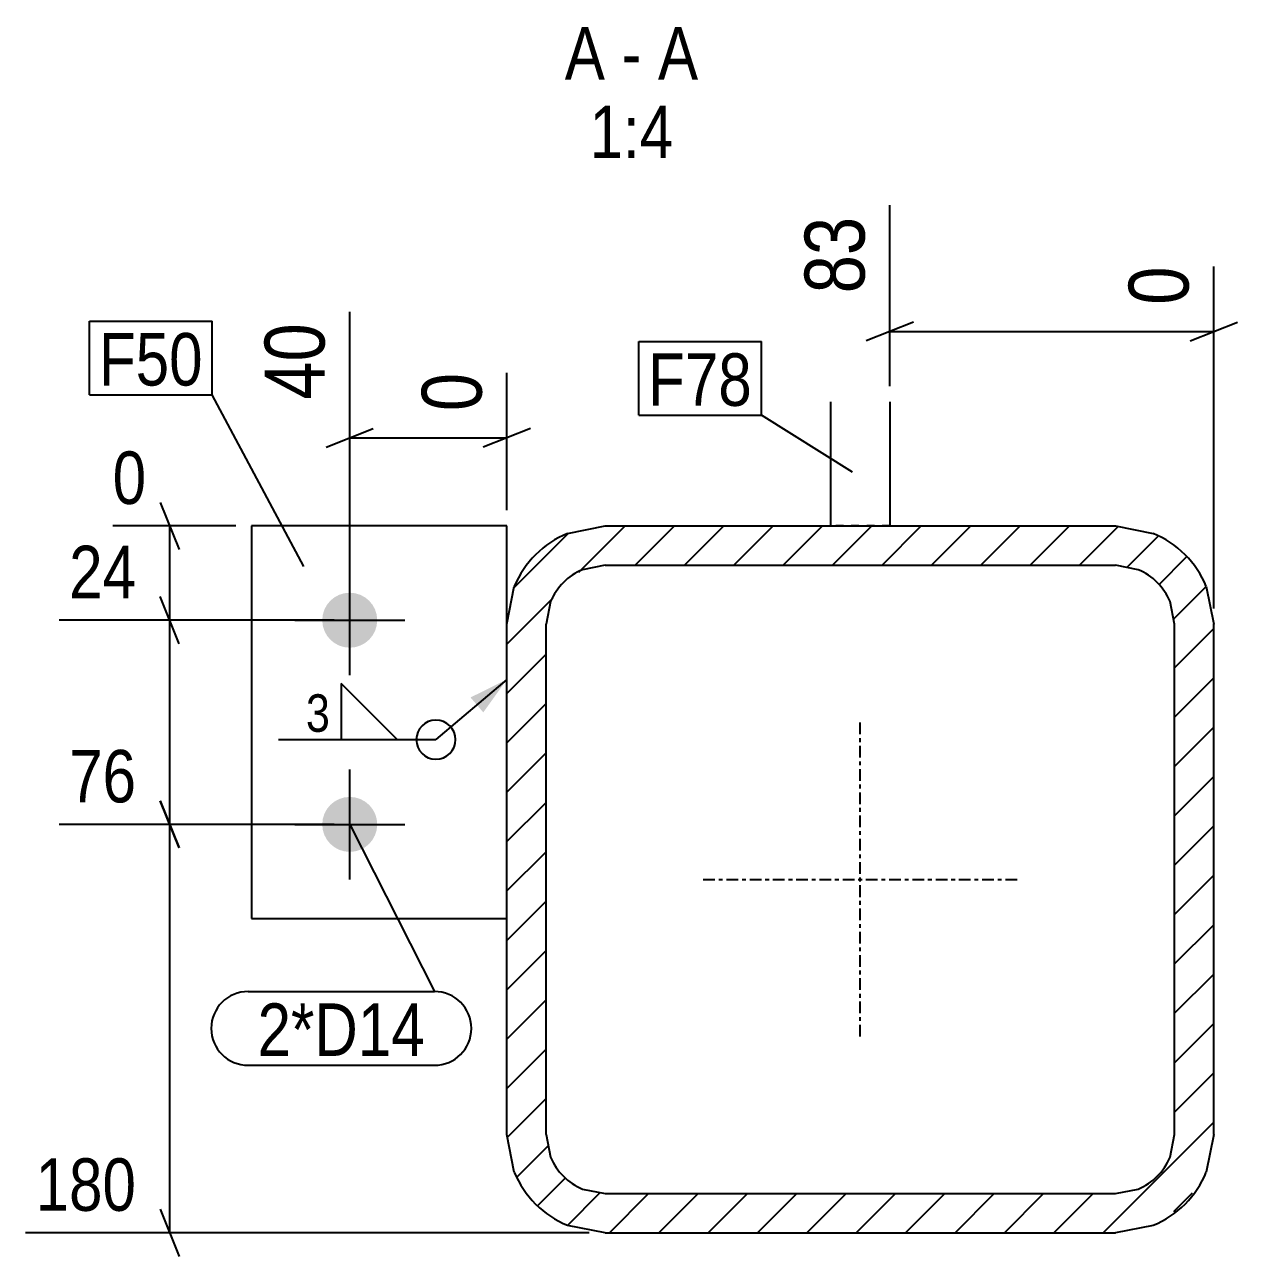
# Model space of a CAD drawing. Header units: millimetres. Extents: x 14 to 45764, y -118 to 1635.
# Drawn here: x 32795.3 to 33104.1, y 9.6 to 323.3 of the extents above; entities that cross this region are included whole.
import ezdxf

# ---------------------------------------------------------------- set-up
doc = ezdxf.new("R2010")
doc.units = ezdxf.units.MM
doc.linetypes.add('DXK_LINE_DOT2', pattern=[3.9198, 1.9599, -1.9599])
doc.linetypes.add('DXK_LINE_DOT3', pattern=[5.9187, 2.979, -0.9799, 0.9799, -0.9799])
for name, color, linetype in [('MÅLSÆTNING', 7, 'Continuous'), ('STÅL', 7, 'Continuous'), ('TEKST', 7, 'Continuous')]:
    doc.layers.add(name, color=color, linetype=linetype)
doc.styles.add('Arial Narrow', font='ARIALN.TTF', dxfattribs={"height": 0.2})

msp = doc.modelspace()

# ---------------------------------------------------------------- hatches: boundary and pattern name
at = {"layer": 'STÅL', "linetype": 'Continuous'}
h = msp.add_hatch(dxfattribs=at)
h.set_pattern_fill('', scale=2.8, style=0, pattern_type=0)
h.set_pattern_definition([(45, (33096.189, 180.167), (-6.28618, 6.28618), [])])
h.paths.add_polyline_path([(33098.09, 170.6), (33096.19, 180.17), (33090.77, 188.28), (33082.66, 193.7), (33073.09, 195.6), (32943.09, 195.6), (32933.52, 193.7), (32925.41, 188.28), (32919.99, 180.17), (32918.09, 170.6), (32918.09, 40.6), (32919.99, 31.03), (32925.41, 22.92), (32933.52, 17.5), (32943.09, 15.6), (33073.09, 15.6), (33082.66, 17.5), (33090.77, 22.92), (33096.19, 31.03), (33098.09, 40.6)])
h.paths.add_polyline_path([(33086.95, 34.86), (33083.7, 29.99), (33078.83, 26.74), (33073.09, 25.6), (32943.09, 25.6), (32937.35, 26.74), (32932.49, 29.99), (32929.23, 34.86), (32928.09, 40.6), (32928.09, 170.6), (32929.23, 176.34), (32932.49, 181.21), (32937.35, 184.46), (32943.09, 185.6), (33073.09, 185.6), (33078.83, 184.46), (33083.7, 181.21), (33086.95, 176.34), (33088.09, 170.6), (33088.09, 40.6)])
for points in [[(32878.09, 178.6, -1), (32878.09, 164.6, -1)], [(32878.09, 126.6, -1), (32878.09, 112.6, -1)]]:
    msp.add_hatch(color=96, dxfattribs=at).paths.add_polyline_path(points)
at = {"layer": 'TEKST', "linetype": 'Continuous'}
msp.add_hatch(color=3, dxfattribs=at).paths.add_polyline_path([(32908.85, 151.93), (32918.09, 156.5), (32912.09, 148.12)])

# ---------------------------------------------------------------- linework, layer by layer
at = {"layer": 'MÅLSÆTNING', "color": 7, "linetype": 'Continuous'}
for p, q in [((33015.59, 231.17), (33015.59, 277.26)), ((33098.09, 174.6), (33098.09, 261.68)), ((32878.09, 175.6), (32878.09, 250.16)), ((33021.59, 247.53), (33009.59, 242.73)), ((33015.59, 245.13), (33098.09, 245.13)), ((33092.09, 242.73), (33104.09, 247.53)), ((32918.09, 199.6), (32918.09, 234.59)), ((32872.09, 215.64), (32884.09, 220.44)), ((32924.09, 220.44), (32912.09, 215.64)), ((32878.09, 218.04), (32918.09, 218.04)), ((32829.86, 201.6), (32834.66, 189.6)), ((32849.09, 195.6), (32817.73, 195.6)), ((32832.26, 171.6), (32832.26, 195.6)), ((32834.66, 165.6), (32829.86, 177.6)), ((32834.66, 165.6), (32829.86, 177.6)), ((32874.09, 171.6), (32804.1, 171.6)), ((32874.09, 171.6), (32804.1, 171.6)), ((32832.26, 119.6), (32832.26, 171.6)), ((32829.86, 125.6), (32834.66, 113.6)), ((32834.66, 113.6), (32829.86, 125.6)), ((32874.09, 119.6), (32804.1, 119.6)), ((32874.09, 119.6), (32804.1, 119.6)), ((32832.26, 15.6), (32832.26, 119.6)), ((32829.86, 21.6), (32834.66, 9.6)), ((32939.09, 15.6), (32795.56, 15.6))]:
    msp.add_line(p, q, dxfattribs=at)
at = {"layer": 'STÅL', "color": 2, "linetype": 'Continuous'}
for p, q in [((33000.59, 195.6), (33000.59, 227.17)), ((33015.59, 227.17), (33015.59, 195.6)), ((32853.09, 195.6), (32853.09, 95.6)), ((32918.09, 195.6), (32853.09, 195.6)), ((32918.09, 170.6), (32918.09, 195.6)), ((32933.52, 193.7), (32943.09, 195.6)), ((32943.09, 195.6), (33073.09, 195.6)), ((33073.09, 195.6), (33082.66, 193.7)), ((32943.09, 185.6), (32937.35, 184.46)), ((32943.09, 185.6), (33073.09, 185.6)), ((33078.83, 184.46), (33073.09, 185.6)), ((32918.09, 170.6), (32919.99, 180.17)), ((33096.19, 180.17), (33098.09, 170.6)), ((32929.23, 176.34), (32928.09, 170.6)), ((33088.09, 170.6), (33086.95, 176.34)), ((32918.09, 40.6), (32918.09, 170.6)), ((32928.09, 40.6), (32928.09, 170.6)), ((33088.09, 40.6), (33088.09, 170.6)), ((33098.09, 40.6), (33098.09, 170.6)), ((32853.09, 95.6), (32918.09, 95.6)), ((32919.99, 31.03), (32918.09, 40.6)), ((32928.09, 40.6), (32929.23, 34.86)), ((33086.95, 34.86), (33088.09, 40.6)), ((33098.09, 40.6), (33096.19, 31.03)), ((32937.35, 26.74), (32943.09, 25.6)), ((32943.09, 25.6), (33073.09, 25.6)), ((33073.09, 25.6), (33078.83, 26.74)), ((32943.09, 15.6), (32933.52, 17.5)), ((33082.66, 17.5), (33073.09, 15.6)), ((32943.09, 15.6), (33073.09, 15.6))]:
    msp.add_line(p, q, dxfattribs=at)
at = {"layer": 'STÅL', "color": 7, "linetype": 'DXK_LINE_DOT2'}
for p, q in [((33015.59, 195.6), (33000.59, 195.6)), ((32918.09, 95.6), (32918.09, 170.6))]:
    msp.add_line(p, q, dxfattribs=at)
at = {"layer": 'STÅL', "color": 96, "linetype": 'Continuous'}
for p, q in [((32878.09, 157.6), (32878.09, 185.6)), ((32864.09, 171.6), (32892.09, 171.6)), ((32878.09, 105.6), (32878.09, 133.6)), ((32864.09, 119.6), (32892.09, 119.6))]:
    msp.add_line(p, q, dxfattribs=at)
at = {"layer": 'STÅL', "color": 7, "linetype": 'DXK_LINE_DOT3'}
for p, q in [((33008.09, 65.6), (33008.09, 145.6)), ((32968.09, 105.6), (33048.09, 105.6))]:
    msp.add_line(p, q, dxfattribs=at)
at = {"layer": 'STÅL', "color": 2, "linetype": 'Continuous'}
for centre, radius, start, end in [((32943.09, 170.6), 25, 112.5, 157.5), ((33073.09, 170.6), 25, 22.5, 67.5), ((32943.09, 170.6), 15, 112.5, 157.5), ((33073.09, 170.6), 15, 22.5, 67.5), ((32943.09, 40.6), 15, 202.5, 247.5), ((33073.09, 40.6), 15, 292.5, 337.5), ((32943.09, 40.6), 25, 202.5, 247.5), ((33073.09, 40.6), 25, 292.5, 337.5)]:
    msp.add_arc(centre, radius, start, end, dxfattribs=at)
at = {"layer": 'TEKST', "color": 7, "linetype": 'Continuous'}
for p, q in [((32811.84, 247.76), (32843.07, 247.76)), ((32811.84, 228.96), (32811.84, 247.76)), ((32843.07, 228.96), (32843.07, 247.76)), ((32951.67, 242.59), (32982.9, 242.59)), ((32951.67, 223.79), (32951.67, 242.59)), ((32982.9, 223.79), (32982.9, 242.59)), ((32811.84, 228.96), (32843.07, 228.96)), ((32951.67, 223.79), (32982.9, 223.79)), ((33006.11, 209.31), (32982.9, 223.79)), ((32878.09, 119.6), (32899.65, 77.05)), ((32852.22, 77.05), (32899.65, 77.05)), ((32852.22, 58.25), (32899.65, 58.25))]:
    msp.add_line(p, q, dxfattribs=at)
at = {"layer": 'TEKST', "color": 3, "linetype": 'Continuous'}
for p, q in [((32890.19, 141.18), (32875.9, 155.46)), ((32875.9, 155.46), (32875.9, 141.18)), ((32918.09, 156.5), (32900.04, 141.18)), ((32875.9, 141.18), (32890.19, 141.18))]:
    msp.add_line(p, q, dxfattribs=at)
for start, end in [(90, 270), (270, 90)]:
    msp.add_arc((32900.04, 141.18), 5, start, end, dxfattribs=at)
at = {"layer": 'TEKST', "color": 7, "linetype": 'Continuous'}
for centre, start, end in [((32852.22, 67.65), 90, 270), ((32899.65, 67.65), 270, 90)]:
    msp.add_arc(centre, 9.4, start, end, dxfattribs=at)

# ---------------------------------------------------------------- wipeouts: each hides what was drawn before it
at = {"color": 0, "linetype": 'Continuous'}
for points, layer in [([(33012.39, 277.55), (32989.99, 277.55), (32989.99, 251.65), (33012.39, 251.65)], 'MÅLSÆTNING'), ([(32874.89, 250.45), (32852.49, 250.45), (32852.49, 224.55), (32874.89, 224.55)], 'MÅLSÆTNING'), ([(32826.51, 174.4), (32826.51, 194), (32803.85, 194), (32803.85, 174.4)], 'MÅLSÆTNING'), ([(32826.51, 122.4), (32826.51, 142), (32803.85, 142), (32803.85, 122.4)], 'MÅLSÆTNING'), ([(32826.51, 18.4), (32826.51, 38), (32795.31, 38), (32795.31, 18.4)], 'MÅLSÆTNING'), ([(32943.08, 309.26), (32943.08, 323.26), (32932.85, 323.26), (32932.85, 309.26)], 'TEKST'), ([(32952.38, 309.26), (32952.38, 323.26), (32947.28, 323.26), (32947.28, 309.26)], 'TEKST'), ([(32966.8, 309.26), (32966.8, 323.26), (32956.58, 323.26), (32956.58, 309.26)], 'TEKST'), ([(32960.49, 289.26), (32960.49, 303.26), (32939.16, 303.26), (32939.16, 289.26)], 'TEKST')]:
    msp.add_wipeout(points, dxfattribs=at).dxf.layer = layer
at = {"color": 0}
for points in [[(32840.67, 231.36), (32840.67, 245.36), (32814.24, 245.36), (32814.24, 231.36)], [(32980.5, 226.19), (32980.5, 240.19), (32954.07, 240.19), (32954.07, 226.19)], [(32873.84, 142.38), (32873.84, 153.98), (32866.15, 153.98), (32866.15, 142.38)], [(32897.25, 60.65), (32897.25, 74.65), (32854.62, 74.65), (32854.62, 60.65)]]:
    msp.add_wipeout(points, dxfattribs=at).dxf.layer = 'TEKST'

# ---------------------------------------------------------------- next in the draw order: linework, layer by layer
at = {"layer": 'TEKST', "color": 7, "linetype": 'Continuous'}
msp.add_line((32866.39, 185.31), (32843.07, 228.96), dxfattribs=at)
at = {"layer": 'TEKST', "color": 3, "linetype": 'Continuous'}
msp.add_line((32859.95, 141.18), (32900.04, 141.18), dxfattribs=at)

# ---------------------------------------------------------------- next in the draw order: texts
at = {"layer": 'MÅLSÆTNING', "color": 3, "linetype": 'Continuous', "style": 'Arial Narrow'}
for s, p in [('83', (33009.19, 254.85)), ('40', (32871.69, 227.75))]:
    msp.add_text(s, height=15.271, rotation=90.0002, dxfattribs=at).set_placement(p)
for s, p in [('24', (32806.65, 177.2)), ('76', (32806.65, 125.2)), ('180', (32798.11, 21.2))]:
    msp.add_text(s, height=13.362, dxfattribs=at).set_placement(p)
at = {"layer": 'TEKST', "color": 3, "linetype": 'Continuous', "style": 'Arial Narrow'}
for s, height, p in [('A', 13.36, (32932.85, 309.26)), ('A', 13.36, (32956.58, 309.26)), ('-', 13.36, (32947.28, 309.26)), ('1:4', 13.362, (32939.16, 289.26))]:
    msp.add_text(s, height=height, dxfattribs=at).set_placement(p)
at = {"layer": 'TEKST', "color": 3, "style": 'Arial Narrow'}
msp.add_text('3', height=9.54, dxfattribs=at).set_placement((32866.95, 143.18))

# ---------------------------------------------------------------- next in the draw order: wipeouts: each hides what was drawn before it
at = {"color": 0, "linetype": 'Continuous'}
for points in [[(33094.89, 264.88), (33072.49, 264.88), (33072.49, 248.73), (33094.89, 248.73)], [(32914.89, 237.79), (32892.49, 237.79), (32892.49, 221.64), (32914.89, 221.64)], [(32829.06, 198.4), (32829.06, 218), (32814.93, 218), (32814.93, 198.4)]]:
    msp.add_wipeout(points, dxfattribs=at).dxf.layer = 'MÅLSÆTNING'
at = {"color": 0}
for points in [[(32840.67, 231.36), (32840.67, 245.36), (32814.24, 245.36), (32814.24, 231.36)], [(32980.5, 226.19), (32980.5, 240.19), (32954.07, 240.19), (32954.07, 226.19)], [(32897.25, 60.65), (32897.25, 74.65), (32854.62, 74.65), (32854.62, 60.65)]]:
    msp.add_wipeout(points, dxfattribs=at).dxf.layer = 'TEKST'

# ---------------------------------------------------------------- next in the draw order: texts
at = {"layer": 'MÅLSÆTNING', "color": 3, "linetype": 'Continuous', "style": 'Arial Narrow'}
for p in [(33091.69, 251.93), (32911.69, 224.84)]:
    msp.add_text('0', height=15.27, rotation=90.0002, dxfattribs=at).set_placement(p)
msp.add_text('0', height=13.36, dxfattribs=at).set_placement((32817.73, 201.2))
at = {"layer": 'TEKST', "color": 3, "style": 'Arial Narrow'}
for s, p in [('F50', (32814.24, 231.36)), ('F78', (32954.07, 226.19)), ('2*D14', (32854.62, 60.65))]:
    msp.add_text(s, height=13.362, dxfattribs=at).set_placement(p)

doc.saveas('drawing.dxf')
